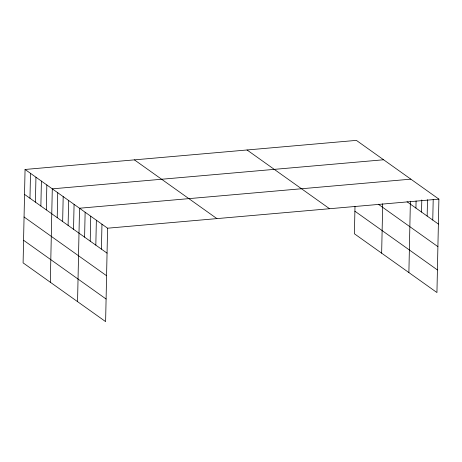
<?xml version="1.0" encoding="UTF-8"?>
<svg xmlns="http://www.w3.org/2000/svg" width="462" height="462" viewBox="0 0 462 462"><rect width="100%" height="100%" fill="white"/><g stroke="black" fill="none" stroke-linecap="round" stroke-linejoin="round"><path stroke-width="0.69" d="M25.058 169.462L23.1 262.872L105.619 321.616L107.577 228.205L25.058 169.462L356.381 140.384L438.9 199.128L436.942 292.538L354.423 233.795L354.995 206.404M29.978 198.273L30.504 173.337M35.43 202.148L35.949 177.217M40.875 206.023L41.395 181.092M46.321 209.904L46.841 184.967M50.329 282.259L52.287 188.848L383.61 159.771M57.213 217.654L57.733 192.723M62.659 221.535L63.179 196.598M68.105 225.41L68.63 200.479M73.55 229.285L74.076 204.354M77.564 301.64L79.522 208.229L410.845 179.158M84.61 237.156L85.129 212.225M90.223 241.152L90.743 216.222M95.83 245.149L96.356 220.212M101.444 249.139L101.963 224.209M381.652 253.182L382.692 203.771M408.887 272.568L410.383 201.236M415.933 208.085L416.083 200.958M421.546 212.075L421.794 199.965M427.154 216.072L427.5 199.688M432.767 220.068L433.2 199.405M107.577 228.205L438.9 199.128M407.051 201.761L438.38 224.058M378.257 204.198L437.907 246.656M354.897 211.198L437.416 269.941M247.043 149.983L329.562 208.72M134.396 159.864L216.915 218.607M24.532 194.392L107.057 253.136M24.059 216.99L106.583 275.733M23.574 240.275L106.093 299.018"/></g></svg>
